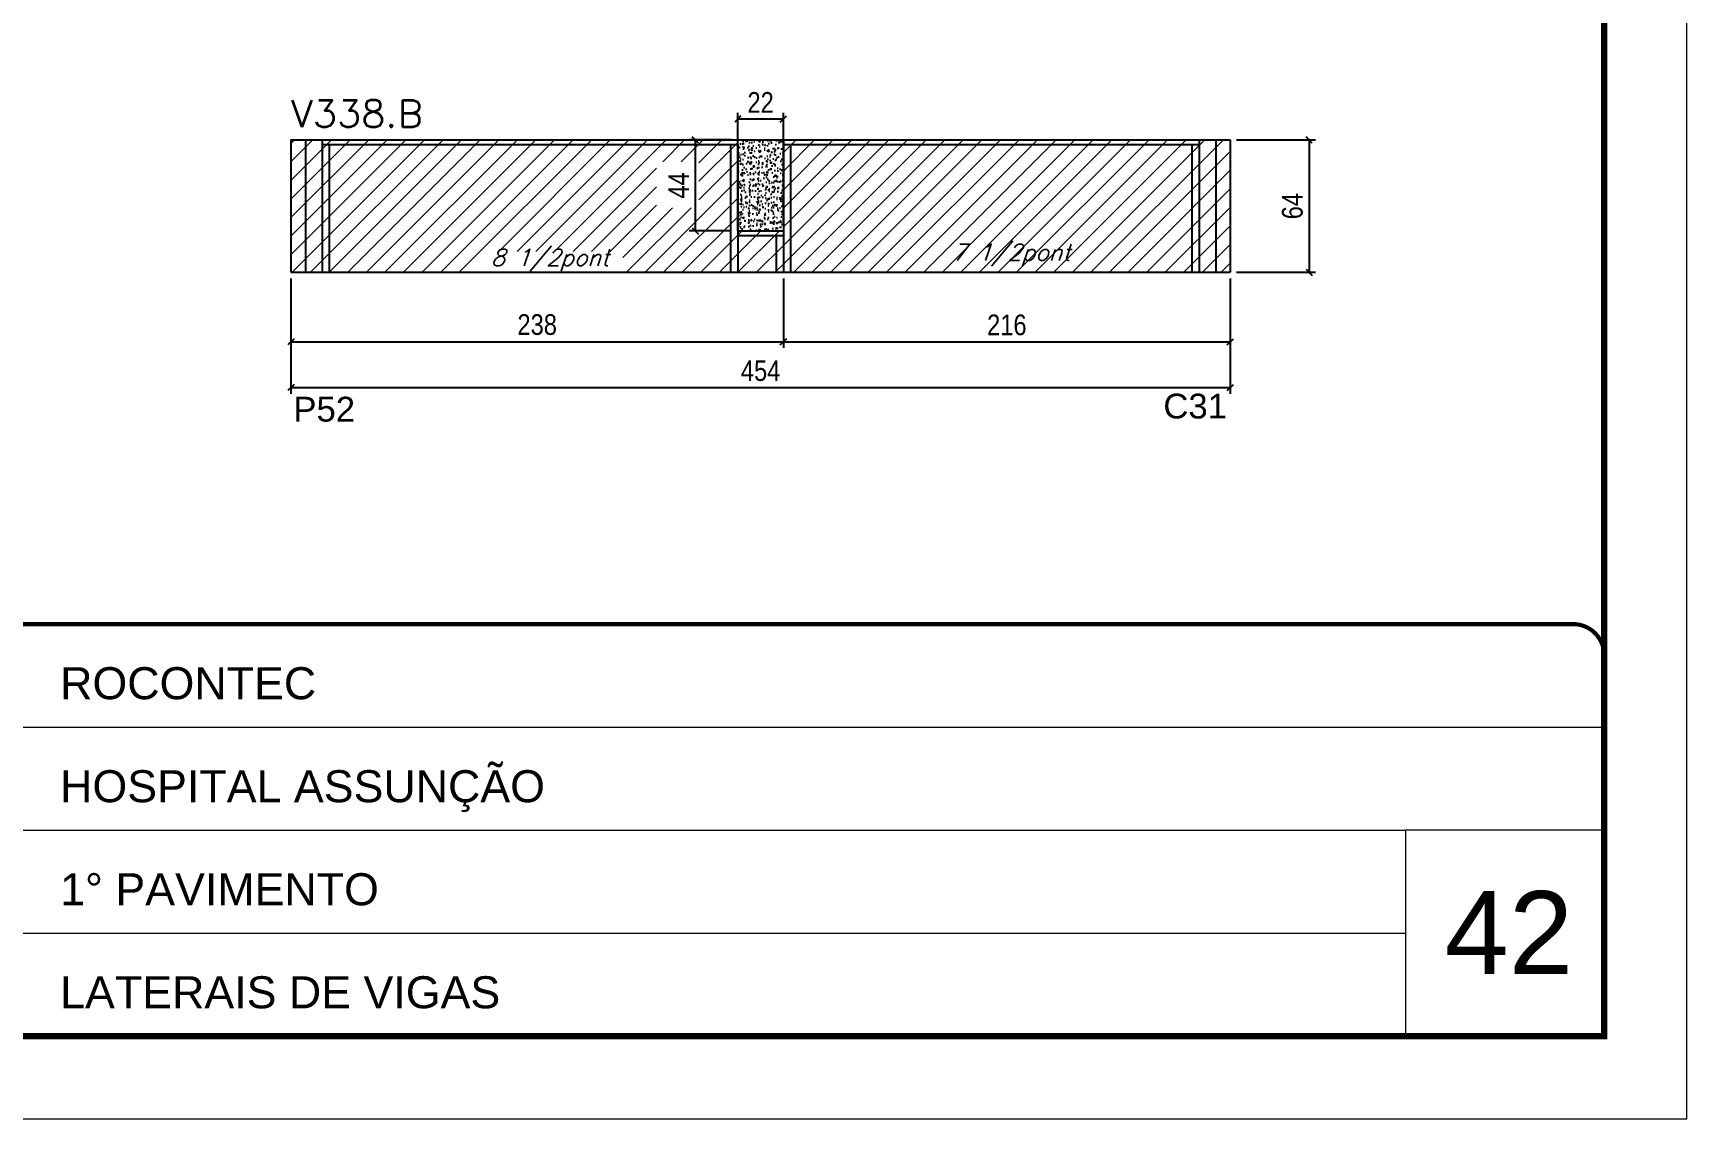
# Model space of a CAD drawing. Extents: x 137137 to 143418, y 10464 to 34486.
# Drawn here: x 139408 to 140207, y 21950 to 22475 of the extents above; entities that cross this region are included whole.
import ezdxf

# ---------------------------------------------------------------- set-up
doc = ezdxf.new("R2010")
doc.units = 0
doc.linetypes.add('CONTINUO', pattern=[0])
doc.linetypes.add('DASHED', pattern=[0.75, 0.5, -0.25])
for name, color, linetype in [('5', 5, 'Continuous'), ('COTA', 241, 'Continuous'), ('Painéis', 200, 'Continuous'), ('SARR_2.2x7', 40, 'Continuous'), ('SARR_3.5x7', 81, 'Continuous'), ('texto', 7, 'Continuous')]:
    doc.layers.add(name, color=color, linetype=linetype)
for name, color, linetype, lineweight in [('CARIMBO', 255, 'Continuous', 9), ('Folhas', 255, 'Continuous', 9), ('Hachura', 251, 'Continuous', 9), ('SARRAFO DE PRESSAO', 251, 'DASHED', 9), ('Texto Seção', 7, 'Continuous', 15)]:
    doc.layers.add(name, color=color, linetype=linetype, lineweight=lineweight)
doc.styles.add('ARIAL', font='arial.ttf')
doc.styles.add('COTA TECNICA', font='techl___.ttf', dxfattribs={"height": 10})
doc.styles.add('REGUA-120', font='ROMANS.shx', dxfattribs={"height": 15})
doc.styles.add('Romans', font='romans.shx')
doc.styles.get("Standard").update_dxf_attribs({"font": 'arial.ttf'})
doc.dimstyles.new('PAINEL', dxfattribs={"dimtxt": 10, "dimasz": 3, "dimexe": 3, "dimexo": 3, "dimgap": 3, "dimtad": 1, "dimdec": 1, "dimzin": 12, "dimdsep": 46, "dimtxsty": 'COTA TECNICA', "dimblk1": 'OBLIQUE', "dimblk2": 'OBLIQUE', "dimsah": 1, "dimcen": 0.9, "dimclrd": 4, "dimclre": 4, "dimclrt": 240, "dimadec": 1, "dimazin": 3, "dimtfac": 1, "dimtdec": 1, "dimtmove": 0, "dimatfit": 3, "dimfxl": 1, "dimtolj": 1, "dimtzin": 12, "dimarcsym": 0})
pattern_1 = [(45, (1571.5, -6833.3683), (-4.49012806, 4.49012806), [])]

# ---------------------------------------------------------------- blocks, each defined once
blk = doc.blocks.new('9999999999')
at = {"color": 30, "linetype": 'CONTINUO'}
for p, q in [((98564.56, 34379.64), (99583.98, 34379.64)), ((98564.56, 34329.83), (99487.98, 34329.83)), ((99583.98, 34329.83), (99487.98, 34329.83)), ((99487.98, 34329.83), (99487.98, 34230.21)), ((98564.56, 34280.02), (99487.98, 34280.02))]:
    blk.add_line(p, q, dxfattribs=at)
at = {"color": 30, "linetype": 'CONTINUO', "const_width": 2}
blk.add_lwpolyline([(99583.98, 34230.21), (99583.98, 34414.45, 0.414214), (99568.98, 34429.45), (98228.98, 34429.45, 0.414214), (98213.98, 34414.45), (98213.98, 34245.21, 0.414214), (98228.98, 34230.21), (99583.98, 34230.21)], format="xyb", dxfattribs=at)
at = {"layer": 'Folhas'}
blk.add_lwpolyline([(98138.98, 34190.21), (99623.98, 34190.21), (99623.98, 35240.21), (98138.98, 35240.21)], close=True, dxfattribs=at)
at = {"layer": 'Folhas', "color": 30, "const_width": 3}
blk.add_lwpolyline([(98213.98, 34230.21), (99583.98, 34230.21), (99583.98, 35200.21), (98213.98, 35200.21)], close=True, dxfattribs=at)
at = {"color": 7, "linetype": 'Continuous', "ltscale": 5, "style": 'ARIAL'}
for s, height, p in [('ROCONTEC', 15.483, (98837.68, 34393.13)), ('HOSPITAL ASSUNÇÃO', 15.4829, (98837.68, 34343.32)), ('1° PAVIMENTO', 15.4829, (98837.68, 34293.51)), ('LATERAIS DE VIGAS', 15.4829, (98837.68, 34243.7))]:
    blk.add_text(s, height=height, dxfattribs=at).set_placement(p)
blk = doc.blocks.new('_Oblique')
at = {"color": 0, "linetype": 'ByBlock', "lineweight": -2}
blk.add_line((-0.5, -0.5), (0.5, 0.5), dxfattribs=at)
blk = doc.blocks.new('*D1199')
at = {"layer": 'COTA', "color": 4, "linetype": 'ByBlock', "lineweight": -2, "transparency": 16777216}
for p, q in [((139745.57, 22423.36), (139724.97, 22423.36)), ((139727.97, 22423.36), (139727.97, 22379.36)), ((139745.57, 22379.36), (139724.97, 22379.36))]:
    blk.add_line(p, q, dxfattribs=at)
at = {"layer": 'Defpoints', "color": 0, "linetype": 'ByBlock', "transparency": 16777216}
for p in [(139748.57, 22423.36), (139727.97, 22379.36), (139748.57, 22379.36)]:
    blk.add_point(p, dxfattribs=at)
at = {"layer": 'COTA', "color": 4, "linetype": 'ByBlock', "lineweight": -2, "transparency": 16777216, "xscale": 3, "yscale": 3, "zscale": 3}
for p, rotation in [((139727.97, 22423.36), 90), ((139727.97, 22379.36), 270)]:
    blk.add_blockref('_Oblique', p, dxfattribs=dict(at, rotation=rotation))
at = {"layer": 'COTA', "color": 240, "linetype": 'ByBlock', "transparency": 16777216, "insert": (139719.9, 22401.36), "char_height": 10, "attachment_point": 5, "rotation": 90, "style": 'COTA TECNICA'}
blk.add_mtext('\\A1;44', dxfattribs=at)
blk = doc.blocks.new('*D1200')
at = {"layer": 'COTA', "color": 4, "linetype": 'ByBlock', "lineweight": -2, "transparency": 16777216}
for p, q in [((139748.57, 22382.36), (139748.57, 22436.49)), ((139748.57, 22433.49), (139770.57, 22433.49)), ((139770.57, 22382.36), (139770.57, 22436.49))]:
    blk.add_line(p, q, dxfattribs=at)
at = {"layer": 'Defpoints', "color": 0, "linetype": 'ByBlock', "transparency": 16777216}
for p in [(139770.57, 22433.49), (139748.57, 22379.36), (139770.57, 22379.36)]:
    blk.add_point(p, dxfattribs=at)
at = {"layer": 'COTA', "color": 4, "linetype": 'ByBlock', "lineweight": -2, "transparency": 16777216, "xscale": 3, "yscale": 3, "zscale": 3, "rotation": 180}
blk.add_blockref('_Oblique', (139748.57, 22433.49), dxfattribs=at)
at = {"layer": 'COTA', "color": 4, "linetype": 'ByBlock', "lineweight": -2, "transparency": 16777216, "xscale": 3, "yscale": 3, "zscale": 3}
blk.add_blockref('_Oblique', (139770.57, 22433.49), dxfattribs=at)
at = {"layer": 'COTA', "color": 240, "linetype": 'ByBlock', "transparency": 16777216, "insert": (139759.57, 22441.49), "char_height": 10, "attachment_point": 5, "style": 'COTA TECNICA'}
blk.add_mtext('\\A1;22', dxfattribs=at)
blk = doc.blocks.new('*D1201')
at = {"layer": 'COTA', "color": 4, "linetype": 'ByBlock', "lineweight": -2, "transparency": 16777216}
for p, q in [((139989.57, 22423.36), (140027.73, 22423.36)), ((140024.73, 22423.36), (140024.73, 22359.36)), ((139989.57, 22359.36), (140027.73, 22359.36))]:
    blk.add_line(p, q, dxfattribs=at)
at = {"layer": 'Defpoints', "color": 0, "linetype": 'ByBlock', "transparency": 16777216}
for p in [(139986.57, 22423.36), (139986.57, 22359.36), (140024.73, 22359.36)]:
    blk.add_point(p, dxfattribs=at)
at = {"layer": 'COTA', "color": 4, "linetype": 'ByBlock', "lineweight": -2, "transparency": 16777216, "xscale": 3, "yscale": 3, "zscale": 3}
for p, rotation in [((140024.73, 22423.36), 90), ((140024.73, 22359.36), 270)]:
    blk.add_blockref('_Oblique', p, dxfattribs=dict(at, rotation=rotation))
at = {"layer": 'COTA', "color": 240, "linetype": 'ByBlock', "transparency": 16777216, "insert": (140016.62, 22391.36), "char_height": 10, "attachment_point": 5, "rotation": 90, "style": 'COTA TECNICA'}
blk.add_mtext('\\A1;64', dxfattribs=at)
blk = doc.blocks.new('*D1202')
at = {"layer": 'COTA', "color": 4, "linetype": 'ByBlock', "lineweight": -2, "transparency": 16777216}
for p, q in [((139532.57, 22356.36), (139532.57, 22322.77)), ((139770.57, 22356.36), (139770.57, 22322.77)), ((139532.57, 22325.77), (139770.57, 22325.77))]:
    blk.add_line(p, q, dxfattribs=at)
at = {"layer": 'Defpoints', "color": 0, "linetype": 'ByBlock', "transparency": 16777216}
for p in [(139532.57, 22359.36), (139770.57, 22359.36), (139770.57, 22325.77)]:
    blk.add_point(p, dxfattribs=at)
at = {"layer": 'COTA', "color": 4, "linetype": 'ByBlock', "lineweight": -2, "transparency": 16777216, "xscale": 3, "yscale": 3, "zscale": 3, "rotation": 180}
blk.add_blockref('_Oblique', (139532.57, 22325.77), dxfattribs=at)
at = {"layer": 'COTA', "color": 4, "linetype": 'ByBlock', "lineweight": -2, "transparency": 16777216, "xscale": 3, "yscale": 3, "zscale": 3}
blk.add_blockref('_Oblique', (139770.57, 22325.77), dxfattribs=at)
at = {"layer": 'COTA', "color": 240, "linetype": 'ByBlock', "transparency": 16777216, "insert": (139651.57, 22334.02), "char_height": 10, "attachment_point": 5, "style": 'COTA TECNICA'}
blk.add_mtext('\\A1;238', dxfattribs=at)
blk = doc.blocks.new('*D1203')
at = {"layer": 'COTA', "color": 4, "linetype": 'ByBlock', "lineweight": -2, "transparency": 16777216}
for p, q in [((139770.57, 22356.36), (139770.57, 22322.77)), ((139986.57, 22356.36), (139986.57, 22322.77)), ((139770.57, 22325.77), (139986.57, 22325.77))]:
    blk.add_line(p, q, dxfattribs=at)
at = {"layer": 'Defpoints', "color": 0, "linetype": 'ByBlock', "transparency": 16777216}
for p in [(139770.57, 22359.36), (139986.57, 22359.36), (139986.57, 22325.77)]:
    blk.add_point(p, dxfattribs=at)
at = {"layer": 'COTA', "color": 4, "linetype": 'ByBlock', "lineweight": -2, "transparency": 16777216, "xscale": 3, "yscale": 3, "zscale": 3, "rotation": 180}
blk.add_blockref('_Oblique', (139770.57, 22325.77), dxfattribs=at)
at = {"layer": 'COTA', "color": 4, "linetype": 'ByBlock', "lineweight": -2, "transparency": 16777216, "xscale": 3, "yscale": 3, "zscale": 3}
blk.add_blockref('_Oblique', (139986.57, 22325.77), dxfattribs=at)
at = {"layer": 'COTA', "color": 240, "linetype": 'ByBlock', "transparency": 16777216, "insert": (139878.57, 22333.88), "char_height": 10, "attachment_point": 5, "style": 'COTA TECNICA'}
blk.add_mtext('\\A1;216', dxfattribs=at)
blk = doc.blocks.new('*D1222')
at = {"layer": 'COTA', "color": 4, "lineweight": -2, "ltscale": 25, "transparency": 16777216}
for p, q in [((139532.57, 22356.36), (139532.57, 22300.65)), ((139986.57, 22356.36), (139986.57, 22300.65)), ((139532.57, 22303.65), (139986.57, 22303.65))]:
    blk.add_line(p, q, dxfattribs=at)
at = {"layer": 'Defpoints', "color": 0, "ltscale": 25, "transparency": 16777216}
for p in [(139532.57, 22359.36), (139986.57, 22359.36), (139986.57, 22303.65)]:
    blk.add_point(p, dxfattribs=at)
at = {"layer": 'COTA', "color": 4, "lineweight": -2, "ltscale": 25, "transparency": 16777216, "xscale": 3, "yscale": 3, "zscale": 3, "rotation": 180}
blk.add_blockref('_Oblique', (139532.57, 22303.65), dxfattribs=at)
at = {"layer": 'COTA', "color": 4, "lineweight": -2, "ltscale": 25, "transparency": 16777216, "xscale": 3, "yscale": 3, "zscale": 3}
blk.add_blockref('_Oblique', (139986.57, 22303.65), dxfattribs=at)
at = {"layer": 'COTA', "color": 240, "ltscale": 25, "transparency": 16777216, "insert": (139759.57, 22311.76), "char_height": 10, "attachment_point": 5, "style": 'COTA TECNICA'}
blk.add_mtext('\\A1;454', dxfattribs=at)

msp = doc.modelspace()

# ---------------------------------------------------------------- hatches: boundary and pattern name
at = {"layer": 'COTA', "linetype": 'ByBlock'}
h = msp.add_hatch(dxfattribs=at)
h.set_pattern_fill('AR-CONC', color=256, scale=0.03)
h.set_pattern_definition([(50, (8360.975, -11233.7255), (5.46554007, -0.47817257), [0.5715, -6.2865]), (355, (8360.975, -11233.7255), (-1.05730264, 5.73170536), [0.4572, -5.02921753]), (100.4514447, (8361.4304, -11233.7654), (4.40823741, 5.25353256), [0.48570026, -5.34270734]), (46.1842, (8360.975, -11232.2015), (8.13237123, -1.26126984), [0.85725, -9.42975]), (96.6355576, (8361.653, -11232.307), (7.122124, 7.42278374), [0.7285507, -8.01406824]), (351.184151, (8360.975, -11232.2015), (7.122124, 7.42278374), [0.685799, -7.54379196]), (21, (8361.737, -11232.5825), (4.54843174, -3.06795595), [0.5715, -6.2865]), (326, (8361.737, -11232.5825), (1.85406085, 5.52563898), [0.4572, -5.0292]), (71.451445, (8362.116, -11232.838), (6.40249258, 2.45768307), [0.48570026, -5.34269813]), (37.5, (8360.975, -11233.7255), (0.092658098, 2.536651166), [0, -4.96824, 0, -5.1054, 0, -5.04825]), (7.5, (8360.975, -11233.7255), (2.004589875, 3.005417245), [0, -2.91084, 0, -4.85394, 0, -1.92405]), (327.5, (8359.2757, -11233.7255), (4.067717855, -0.17186232), [0, -1.905, 0, -5.9436, 0, -7.8867]), (317.5, (8358.5137, -11233.7255), (4.44387544, 0.76279473), [0, -2.4765, 0, -3.94716, 0, -5.6007])])
h.paths.add_polyline_path([(139748.57, 22423.36), (139748.57, 22379.36), (139770.57, 22379.36), (139770.57, 22423.36)])
at = {"layer": 'Hachura', "linetype": 'ByBlock'}
h = msp.add_hatch(dxfattribs=at)
h.set_pattern_fill('ANSI31', color=256, scale=2)
h.set_pattern_definition(pattern_1)
h.paths.add_polyline_path([(139770.57, 22359.36), (139770.57, 22379.36), (139748.57, 22379.36), (139748.57, 22423.36), (139532.57, 22423.36), (139532.57, 22359.36)])
h.paths.add_polyline_path([(139729.76, 22390.58), (139729.76, 22412.77), (139709.17, 22412.77), (139709.17, 22390.58)], flags=16)
h.paths.add_polyline_path([(139621.39, 22359.36), (139689.01, 22359.36), (139694.51, 22369.44), (139626.89, 22369.44)], flags=17)
h = msp.add_hatch(dxfattribs=at)
h.set_pattern_fill('ANSI31', color=256, scale=2)
h.set_pattern_definition(pattern_1)
h.paths.add_polyline_path([(139986.57, 22359.36), (139986.57, 22423.36), (139770.57, 22423.36), (139770.57, 22379.36), (139770.57, 22359.36)])
h.paths.add_polyline_path([(139843.89, 22359.72), (139911.51, 22359.72), (139917.01, 22375.69), (139849.39, 22375.69)], flags=24)

# ---------------------------------------------------------------- linework, layer by layer
at = {"layer": 'COTA', "linetype": 'ByBlock'}
msp.add_line((139748.57, 22423.36), (139770.57, 22423.36), dxfattribs=at)
at = {"layer": 'Painéis', "linetype": 'ByBlock'}
for p, q in [((139532.57, 22423.36), (139748.57, 22423.36)), ((139532.57, 22423.36), (139532.57, 22359.36)), ((139748.57, 22379.36), (139748.57, 22423.36)), ((139770.57, 22423.36), (139986.57, 22423.36)), ((139770.57, 22423.36), (139770.57, 22379.36)), ((139986.57, 22423.36), (139986.57, 22359.36)), ((139748.57, 22379.36), (139770.57, 22379.36)), ((139770.57, 22379.36), (139770.57, 22359.36)), ((139532.57, 22359.36), (139986.57, 22359.36))]:
    msp.add_line(p, q, dxfattribs=at)
at = {"layer": 'SARR_2.2x7', "linetype": 'Continuous'}
for p, q in [((139539.57, 22423.36), (139539.57, 22359.36)), ((139979.57, 22423.36), (139979.57, 22359.36)), ((139547.57, 22421.16), (139748.57, 22421.16)), ((139770.57, 22421.16), (139971.57, 22421.16)), ((139748.57, 22377.16), (139770.57, 22377.16))]:
    msp.add_line(p, q, dxfattribs=at)
at = {"layer": 'SARR_3.5x7'}
for p, q in [((139547.57, 22423.36), (139547.57, 22359.36)), ((139971.57, 22423.36), (139971.57, 22359.36)), ((139551.07, 22421.16), (139551.07, 22359.36)), ((139745.07, 22421.16), (139745.07, 22359.36)), ((139748.57, 22421.16), (139748.57, 22359.36)), ((139770.57, 22421.16), (139770.57, 22359.36)), ((139774.07, 22421.16), (139774.07, 22359.36)), ((139968.07, 22421.16), (139968.07, 22359.36)), ((139767.07, 22377.16), (139767.07, 22359.36))]:
    msp.add_line(p, q, dxfattribs=at)

# ---------------------------------------------------------------- block references
at = {"layer": 'SARRAFO DE PRESSAO', "color": 6, "linetype": 'ByBlock'}
msp.add_blockref('9999999999', (40583.31, -12240.18), dxfattribs=at)

# ---------------------------------------------------------------- texts
at = {"layer": '5', "linetype": 'Continuous'}
for s, p in [('P52', (139533.72, 22287.18)), ('C31', (139954.22, 22288.68))]:
    msp.add_text(s, height=12, rotation=0.00004, dxfattribs=at).set_placement(p)
at = {"layer": 'CARIMBO', "style": 'ARIAL'}
msp.add_text('42', height=40, dxfattribs=at).set_placement((140090.15, 22020.17))
at = {"layer": 'texto', "color": 2, "char_height": 8, "attachment_point": 5, "style": 'Romans'}
for s, insert in [('{\\Q19;\\C256;8 1/2pont}', (139657.76, 22365.23)), ('{\\Q19;\\C256;7 1/2pont}', (139880.76, 22367.7))]:
    msp.add_mtext(s, dxfattribs=dict(at, insert=insert))
at = {"layer": 'Texto Seção', "style": 'REGUA-120', "width": 1.05}
msp.add_text('V338.B', height=13, dxfattribs=at).set_placement((139532.57, 22429.55))

# ---------------------------------------------------------------- dimensions: what is measured, and where the dimension line sits
at = {"layer": 'COTA', "linetype": 'ByBlock'}
for base, p1, p2, picture, middle in [((139770.57, 22433.49), (139748.57, 22379.36), (139770.57, 22379.36), '*D1200', (139759.57, 22441.49)), ((139770.57, 22325.77), (139532.57, 22359.36), (139770.57, 22359.36), '*D1202', (139651.57, 22334.02))]:
    dim = msp.add_linear_dim(base=base, p1=p1, p2=p2, dimstyle='PAINEL', dxfattribs=at)
    dim.commit()
    dim.dimension.update_dxf_attribs({"geometry": picture, "text_midpoint": middle})
for base, p1, p2, picture, middle in [((139727.97, 22379.36), (139748.57, 22423.36), (139748.57, 22379.36), '*D1199', (139719.9, 22401.36)), ((140024.73, 22359.36), (139986.57, 22423.36), (139986.57, 22359.36), '*D1201', (140016.62, 22391.36))]:
    dim = msp.add_linear_dim(base=base, p1=p1, p2=p2, angle=90, dimstyle='PAINEL', dxfattribs=at)
    dim.commit()
    dim.dimension.update_dxf_attribs({"geometry": picture, "text_midpoint": middle})
at = {"layer": 'COTA', "ltscale": 25}
dim = msp.add_linear_dim(base=(139986.57, 22303.65), p1=(139532.57, 22359.36), p2=(139986.57, 22359.36), dimstyle='PAINEL', dxfattribs=at)
dim.commit()
dim.dimension.update_dxf_attribs({"geometry": '*D1222', "text_midpoint": (139759.57, 22311.76)})
at = {"layer": 'COTA', "linetype": 'ByBlock'}
dim = msp.add_linear_dim(base=(139986.57, 22325.77), p1=(139770.57, 22359.36), p2=(139986.57, 22359.36), dimstyle='PAINEL', override={"dimtmove": 1}, dxfattribs=at)
dim.commit()
dim.dimension.update_dxf_attribs({"geometry": '*D1203', "text_midpoint": (139878.57, 22333.88)})

doc.saveas('drawing.dxf')
